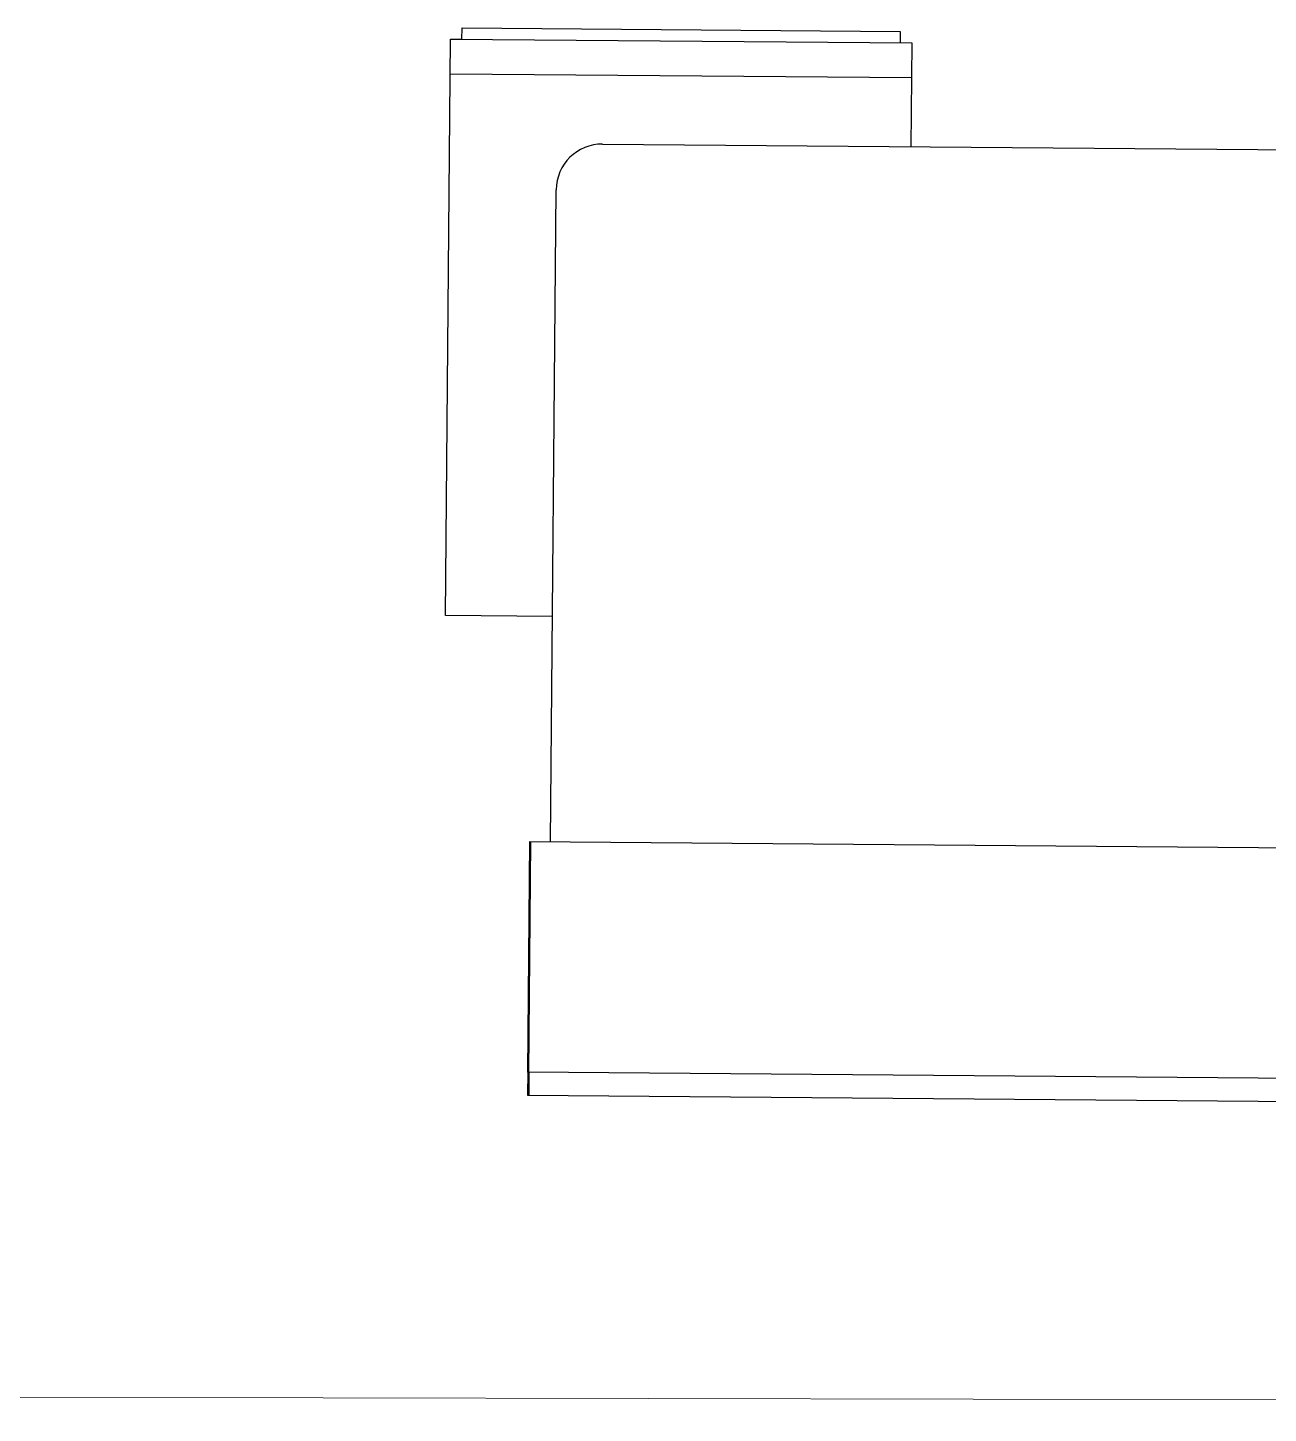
# Paper-space layout 'office1 floor1' of a CAD drawing. Header units: inches. Extents: x 0.3 to 10.8, y 1.4 to 4.2.
# Drawn here: x 2.5494 to 2.7726, y 3.0868 to 3.3362 of the extents above; entities that cross this region are included whole.
import ezdxf

# ---------------------------------------------------------------- set-up
doc = ezdxf.new("R2010")
doc.units = ezdxf.units.IN
doc.header["$MEASUREMENT"] = 0
doc.layers.get('0').update_dxf_attribs({"lineweight": 0})
doc.layers.add('WALL 1 100', color=250, linetype='Continuous', lineweight=9)

psp = doc.layouts.new('office1 floor1')

# ---------------------------------------------------------------- linework, layer by layer
at = {"color": 7, "linetype": 'ByBlock', "lineweight": -2}
for p, q in [((2.62753, 3.33415), (2.62755, 3.33622)), ((2.62755, 3.33622), (2.70642, 3.33556)), ((2.70642, 3.33556), (2.7064, 3.33348)), ((2.62459, 3.23039), (2.62546, 3.33416)), ((2.62546, 3.33416), (2.62753, 3.33415)), ((2.62546, 3.33416), (2.70848, 3.33347)), ((2.70848, 3.33347), (2.70832, 3.3148)), ((2.6254, 3.32794), (2.70842, 3.32724)), ((2.65285, 3.31527), (2.96832, 3.31262)), ((2.64349, 3.1897), (2.64448, 3.30704)), ((2.64383, 3.23023), (2.62459, 3.23039)), ((2.63939, 3.14822), (2.63974, 3.18973)), ((2.63951, 3.14822), (2.63986, 3.18973)), ((2.63958, 3.14814), (2.63993, 3.18965)), ((2.63974, 3.18973), (2.84728, 3.18799)), ((2.63939, 3.14822), (2.63935, 3.14407)), ((2.84694, 3.14648), (2.63939, 3.14822)), ((2.63951, 3.14822), (2.63947, 3.14407)), ((2.63958, 3.14814), (2.63954, 3.14399)), ((2.63935, 3.14407), (2.8469, 3.14233))]:
    psp.add_line(p, q, dxfattribs=at)
psp.add_arc((2.65278, 3.30697), 0.0083, 89.5193, 179.5193, dxfattribs=at)
at = {"layer": 'WALL 1 100', "color": 0}
psp.add_lwpolyline([(3.91924, 3.08681), (0.32259, 3.09437)], dxfattribs=at)

doc.saveas('drawing.dxf')
